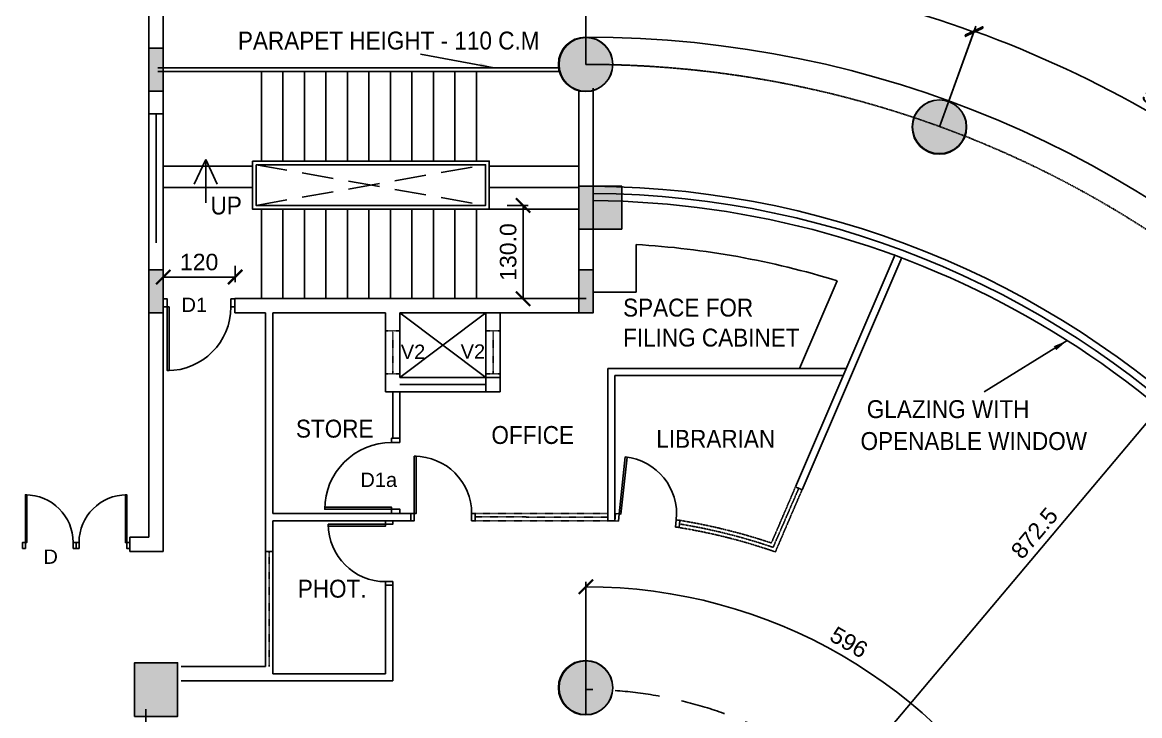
# Model space of a CAD drawing. Extents: x 53439 to 79867, y -144071 to -73305.
# Drawn here: x 69853 to 71413, y -124980 to -124012 of the extents above; entities that cross this region are included whole.
import ezdxf

# ---------------------------------------------------------------- set-up
doc = ezdxf.new("R2010")
doc.units = 0
doc.header["$LTSCALE"] = 0.1
doc.header["$MEASUREMENT"] = 0
doc.header["$PDMODE"] = 35
doc.header["$PDSIZE"] = -0.8
doc.linetypes.add('CENTER2', pattern=[1.125, 0.75, -0.125, 0.125, -0.125])
doc.linetypes.add('HIDDEN', pattern=[0.375, 0.25, -0.125])
doc.layers.get('0').update_dxf_attribs({"linetype": 'CONTINUOUS'})
doc.layers.get('DEFPOINTS').update_dxf_attribs({"linetype": 'CONTINUOUS'})
for name, color, linetype in [('COR_HA', 40, 'CONTINUOUS'), ('DOOR', 30, 'CONTINUOUS'), ('HAT', 253, 'CONTINUOUS'), ('LAYER4', 130, 'CONTINUOUS'), ('S_USS_RBM', 7, 'HIDDEN'), ('STAIR', 142, 'CONTINUOUS'), ('STEEL', 1, 'CONTINUOUS'), ('TEXT', 7, 'CONTINUOUS'), ('TEXT-3', 130, 'CONTINUOUS'), ('THIN_HA', 253, 'CONTINUOUS'), ('TXT', 4, 'CONTINUOUS'), ('WALL', 6, 'CONTINUOUS'), ('WIN', 102, 'CONTINUOUS')]:
    doc.layers.add(name, color=color, linetype=linetype)
doc.styles.add('1MM', font='arial.ttf')
doc.styles.add('DIM', font='arial.ttf', dxfattribs={"width": 0.7, "height": 1})
doc.styles.add('DUTCH', font='arial.ttf')
doc.dimstyles.new('KRI', dxfattribs={"dimtxt": 23, "dimasz": 20, "dimexe": 7, "dimexo": 0, "dimgap": 9, "dimtad": 1, "dimdec": 1, "dimzin": 1, "dimtxsty": '1MM', "dimblk": 'ARCHTICK', "dimcen": 0.5, "dimclrd": 252, "dimclre": 252, "dimclrt": 7, "dimaunit": 1, "dimadec": 8, "dimazin": 3, "dimtfac": 1, "dimtdec": 1, "dimtmove": 0, "dimatfit": 3})

# ---------------------------------------------------------------- blocks, each defined once
blk = doc.blocks.new('A$C764D24B9')
at = {"layer": 'DOOR'}
for points in [[(0.056, 0.111), (0.083, 0.111), (0.083, 1), (0.056, 1)], [(0, 0), (0.056, 0), (0.056, 0.111), (0, 0.111)], [(0.944, 0), (1, 0), (1, 0.111), (0.944, 0.111)]]:
    blk.add_lwpolyline(points, close=True, dxfattribs=at)
blk.add_arc((0.056, 0.111), 0.889, 0, 90, dxfattribs=at)
blk = doc.blocks.new('_ARCHTICK')
at = {"layer": 'WALL', "color": 0, "const_width": 0.15}
blk.add_lwpolyline([(-0.5, -0.5), (0.5, 0.5)], dxfattribs=at)
blk = doc.blocks.new('*D17')
at = {"layer": 'DEFPOINTS', "color": 0, "linetype": 'CONTINUOUS', "ltscale": 0.1}
for p in [(71004.9, -123972.9), (70639.9, -124070.8, 0), (71133.2, -124157.8, 0), (70639.9, -125513.3, 0)]:
    blk.add_point(p, dxfattribs=at)
at = {"layer": 'LAYER4', "color": 252, "linetype": 'CONTINUOUS', "ltscale": 0.1}
for p, q in [((70639.9, -124070.8), (70639.9, -123923.2)), ((71133.2, -124157.8), (71183.7, -124019.1))]:
    blk.add_line(p, q, dxfattribs=at)
blk.add_arc((70639.9, -125513.3), 1583.1, 70, 90, dxfattribs=at)
at = {"layer": 'LAYER4', "color": 252, "linetype": 'CONTINUOUS', "ltscale": 0.1, "xscale": 20, "yscale": 20, "zscale": 20}
for p, rotation in [((70639.9, -123930.2), 180.0000000000203), ((71181.3, -124025.7), 340.0000000000078)]:
    blk.add_blockref('_ARCHTICK', p, dxfattribs=dict(at, rotation=rotation))
at = {"layer": 'LAYER4', "color": 7, "linetype": 'CONTINUOUS', "ltscale": 0.1, "insert": (70918.4, -123933.8), "char_height": 23, "attachment_point": 5, "rotation": 350, "style": '1MM'}
blk.add_mtext('503', dxfattribs=at)
blk = doc.blocks.new('*D18')
at = {"layer": 'DEFPOINTS', "color": 0, "linetype": 'CONTINUOUS', "ltscale": 0.1}
for p in [(71133.2, -124157.8, 0), (71510.7, -124189.3), (71567.1, -124408.3, 0), (70639.9, -125513.3, 0)]:
    blk.add_point(p, dxfattribs=at)
at = {"layer": 'LAYER4', "color": 252, "linetype": 'CONTINUOUS', "ltscale": 0.1}
for p, q in [((71133.2, -124157.8), (71184.2, -124017.6)), ((71567.1, -124408.3), (71663, -124294))]:
    blk.add_line(p, q, dxfattribs=at)
blk.add_arc((70639.9, -125513.3), 1584.7, 50, 70, dxfattribs=at)
at = {"layer": 'LAYER4', "color": 252, "linetype": 'CONTINUOUS', "ltscale": 0.1, "xscale": 20, "yscale": 20, "zscale": 20}
for p, rotation in [((71181.9, -124024.2), 160.0000000000032), ((71658.5, -124299.3), 319.9999999999937)]:
    blk.add_blockref('_ARCHTICK', p, dxfattribs=dict(at, rotation=rotation))
at = {"layer": 'LAYER4', "color": 7, "linetype": 'CONTINUOUS', "ltscale": 0.1, "insert": (71442.6, -124122.9), "char_height": 23, "attachment_point": 5, "rotation": 330, "style": '1MM'}
blk.add_mtext('503', dxfattribs=at)
blk = doc.blocks.new('*D19')
at = {"layer": 'DEFPOINTS', "color": 0, "linetype": 'CONTINUOUS', "ltscale": 0.1}
for p in [(71567.1, -124408.3, 0), (71907.8, -124569.3), (71889.1, -124792, 0), (70639.9, -125513.3, 0)]:
    blk.add_point(p, dxfattribs=at)
at = {"layer": 'LAYER4', "color": 252, "linetype": 'CONTINUOUS', "ltscale": 0.1}
for p, q in [((71567.1, -124408.3), (71660.5, -124297)), ((71889.1, -124792), (72014.9, -124719.4))]:
    blk.add_line(p, q, dxfattribs=at)
blk.add_arc((70639.9, -125513.3), 1580.8, 30, 50, dxfattribs=at)
at = {"layer": 'LAYER4', "color": 252, "linetype": 'CONTINUOUS', "ltscale": 0.1, "xscale": 20, "yscale": 20, "zscale": 20}
for p, rotation in [((71656, -124302.3), 139.9999999999638), ((72008.8, -124722.9), 300.0000000000132)]:
    blk.add_blockref('_ARCHTICK', p, dxfattribs=dict(at, rotation=rotation))
at = {"layer": 'LAYER4', "color": 7, "linetype": 'CONTINUOUS', "ltscale": 0.1, "insert": (71866.7, -124483.8), "char_height": 23, "attachment_point": 5, "rotation": 310, "style": '1MM'}
blk.add_mtext('503', dxfattribs=at)
blk = doc.blocks.new('*D21')
at = {"layer": 'DEFPOINTS', "color": 0, "linetype": 'CONTINUOUS', "ltscale": 0.1}
for p in [(71889.1, -124792), (72150.8, -125060.9), (72060.4, -125262.8), (70639.9, -125513.3)]:
    blk.add_point(p, dxfattribs=at)
at = {"layer": 'LAYER4', "color": 252, "linetype": 'CONTINUOUS', "ltscale": 0.1}
for p, q in [((71889.1, -124792), (72011.8, -124721.2)), ((72060.4, -125262.8), (72200, -125238.2))]:
    blk.add_line(p, q, dxfattribs=at)
blk.add_arc((70639.9, -125513.3), 1577.2, 10, 30, dxfattribs=at)
at = {"layer": 'LAYER4', "color": 252, "linetype": 'CONTINUOUS', "ltscale": 0.1, "xscale": 20, "yscale": 20, "zscale": 20}
for p, rotation in [((72005.7, -124724.7), 119.9999999999592), ((72193.1, -125239.4), 280.0000000000551)]:
    blk.add_blockref('_ARCHTICK', p, dxfattribs=dict(at, rotation=rotation))
at = {"layer": 'LAYER4', "color": 7, "linetype": 'CONTINUOUS', "ltscale": 0.1, "insert": (72141.4, -124966.8), "char_height": 23, "attachment_point": 5, "rotation": 290, "style": '1MM'}
blk.add_mtext('503', dxfattribs=at)
blk = doc.blocks.new('*D22')
at = {"layer": 'DEFPOINTS', "color": 0, "linetype": 'CONTINUOUS', "ltscale": 0.1}
for p in [(71568.6, -124409.5, 0), (71000.9, -125072.1), (71006.8, -125077.1)]:
    blk.add_point(p, dxfattribs=at)
at = {"layer": 'LAYER4', "color": 252, "linetype": 'CONTINUOUS', "ltscale": 0.1}
for p, q in [((71568.6, -124409.5), (71557.3, -124400)), ((71562.6, -124404.5), (71000.9, -125072.1)), ((71006.8, -125077.1), (70995.5, -125067.6))]:
    blk.add_line(p, q, dxfattribs=at)
at = {"layer": 'LAYER4', "color": 252, "linetype": 'CONTINUOUS', "ltscale": 0.1, "xscale": 20, "yscale": 20, "zscale": 20}
for p, rotation in [((71562.6, -124404.5), 49.92149634210417), ((71000.9, -125072.1), 229.9214963421041)]:
    blk.add_blockref('_ARCHTICK', p, dxfattribs=dict(at, rotation=rotation))
at = {"layer": 'LAYER4', "color": 7, "linetype": 'CONTINUOUS', "ltscale": 0.1, "insert": (71265.9, -124725), "char_height": 23, "attachment_point": 5, "rotation": 49.9215, "style": '1MM'}
blk.add_mtext('872.5', dxfattribs=at)
blk = doc.blocks.new('*D30')
at = {"layer": 'DEFPOINTS', "color": 0, "linetype": 'CONTINUOUS', "ltscale": 0.1}
for p in [(70639.9, -124943.3, 0), (71098.5, -124966.7), (71133.5, -125228.3, 0), (70639.9, -125513.3, 0)]:
    blk.add_point(p, dxfattribs=at)
at = {"layer": 'LAYER4', "color": 252, "linetype": 'CONTINUOUS', "ltscale": 0.1}
for p, q in [((70639.9, -124943.3), (70639.9, -124792.8)), ((71133.5, -125228.3), (71263.8, -125153))]:
    blk.add_line(p, q, dxfattribs=at)
blk.add_arc((70639.9, -125513.3), 713.5, 30, 90, dxfattribs=at)
at = {"layer": 'LAYER4', "color": 252, "linetype": 'CONTINUOUS', "ltscale": 0.1, "xscale": 20, "yscale": 20, "zscale": 20}
for p, rotation in [((70639.9, -124799.8), 179.9999999999997), ((71257.8, -125156.5), 299.9999999999877)]:
    blk.add_blockref('_ARCHTICK', p, dxfattribs=dict(at, rotation=rotation))
at = {"layer": 'LAYER4', "color": 7, "linetype": 'CONTINUOUS', "ltscale": 0.1, "insert": (71007, -124877.4), "char_height": 23, "attachment_point": 5, "rotation": 330, "style": '1MM'}
blk.add_mtext('596', dxfattribs=at)
blk = doc.blocks.new('Y54Y')
at = {"layer": 'COR_HA', "linetype": 'CONTINUOUS', "ltscale": 0.1}
blk.add_hatch(color=1, dxfattribs=at).paths.add_polyline_path([(-4795.471, -1150.953), (-4796.071, -1150.953), (-4796.071, -1151.553), (-4795.471, -1151.553)])
at = {"layer": 'COR_HA', "color": 1, "linetype": 'CONTINUOUS', "ltscale": 0.1}
for p, q in [((-4796.071, -1150.953), (-4795.471, -1150.953)), ((-4796.071, -1151.553), (-4796.071, -1150.953)), ((-4795.471, -1150.953), (-4795.471, -1151.553)), ((-4795.471, -1151.553), (-4796.071, -1151.553))]:
    blk.add_line(p, q, dxfattribs=at)
blk = doc.blocks.new('YTJ')
at = {"layer": 'THIN_HA', "color": 1, "linetype": 'CONTINUOUS', "rotation": 89.99999999985319}
blk.add_blockref('Y54Y', (-5957.475, 3657.151, 0), dxfattribs=at)
blk = doc.blocks.new('YTTU')
at = {"layer": 'THIN_HA', "linetype": 'CONTINUOUS', "ltscale": 0.1}
blk.add_hatch(color=2, dxfattribs=at).paths.add_polyline_path([(-6879.58, -1156.369), (-6878.83, -1156.369), (-6878.83, -1156.969), (-6879.58, -1156.969)])
at = {"layer": 'THIN_HA', "color": 2, "linetype": 'CONTINUOUS', "ltscale": 0.1}
blk.add_lwpolyline([(-6879.58, -1156.369), (-6878.83, -1156.369), (-6878.83, -1156.969), (-6879.58, -1156.969)], close=True, dxfattribs=at)
blk = doc.blocks.new('*D85')
at = {"layer": 'DEFPOINTS', "color": 0, "linetype": 'CONTINUOUS', "ltscale": 0.1}
for p in [(70530, -124267.7, -7.1), (70552.1, -124267.7), (70530, -124397.7)]:
    blk.add_point(p, dxfattribs=at)
at = {"layer": 'WALL', "color": 252, "linetype": 'CONTINUOUS', "ltscale": 0.1}
for p, q in [((70530, -124267.7), (70559.1, -124267.7)), ((70552.1, -124397.7), (70552.1, -124267.7)), ((70530, -124397.7), (70559.1, -124397.7))]:
    blk.add_line(p, q, dxfattribs=at)
at = {"layer": 'WALL', "color": 252, "linetype": 'CONTINUOUS', "ltscale": 0.1, "xscale": 20, "yscale": 20, "zscale": 20}
for p, rotation in [((70552.1, -124267.7), 90), ((70552.1, -124397.7), 270)]:
    blk.add_blockref('_ARCHTICK', p, dxfattribs=dict(at, rotation=rotation))
at = {"layer": 'WALL', "color": 7, "linetype": 'CONTINUOUS', "ltscale": 0.1, "insert": (70531.4, -124332.7), "char_height": 23, "attachment_point": 5, "rotation": 90, "style": '1MM'}
blk.add_mtext('130.0', dxfattribs=at)
blk = doc.blocks.new('*D40')
at = {"layer": 'DEFPOINTS', "color": 0, "linetype": 'CONTINUOUS', "ltscale": 0.1}
for p in [(70049.9, -124352.5), (70150.2, -124351.7), (70049.9, -124367.6)]:
    blk.add_point(p, dxfattribs=at)
at = {"layer": 'HAT', "color": 252, "ltscale": 0.1}
for p, q in [((70049.9, -124352.5), (70049.9, -124374.6)), ((70150.2, -124351.7), (70150.2, -124374.6)), ((70150.2, -124367.6), (70049.9, -124367.6))]:
    blk.add_line(p, q, dxfattribs=at)
at = {"layer": 'HAT', "color": 252, "linetype": 'CONTINUOUS', "ltscale": 0.1, "xscale": 20, "yscale": 20, "zscale": 20, "rotation": 180}
blk.add_blockref('_ARCHTICK', (70049.9, -124367.6), dxfattribs=at)
at = {"layer": 'HAT', "color": 252, "linetype": 'CONTINUOUS', "ltscale": 0.1, "xscale": 20, "yscale": 20, "zscale": 20}
blk.add_blockref('_ARCHTICK', (70150.2, -124367.6), dxfattribs=at)
at = {"layer": 'HAT', "color": 7, "linetype": 'CONTINUOUS', "ltscale": 0.1, "insert": (70100, -124346.8), "char_height": 23, "attachment_point": 5, "style": '1MM'}
blk.add_mtext('120', dxfattribs=at)

msp = doc.modelspace()

# ---------------------------------------------------------------- hatches: boundary and pattern name
at = {"layer": 'LAYER4', "linetype": 'CONTINUOUS', "ltscale": 0.1}
h = msp.add_hatch(color=7, dxfattribs=at)
edge = h.paths.add_edge_path()
edge.add_arc((70639.86, -124070.78), 37.5, 0, 360)
h = msp.add_hatch(color=7, dxfattribs=at)
edge = h.paths.add_edge_path()
edge.add_arc((70639.86, -124070.78), 37.5, 0, 360)
h = msp.add_hatch(color=7, dxfattribs=at)
edge = h.paths.add_edge_path()
edge.add_arc((71133.22, -124157.78), 37.5, 0, 360)
for points in [[(70029.87, -124417.66), (70029.87, -124357.66), (70049.87, -124357.66), (70049.87, -124417.66)], [(70629.86, -124417.66), (70629.86, -124357.66), (70649.86, -124357.66), (70649.86, -124417.66)]]:
    msp.add_hatch(color=256, dxfattribs=at).paths.add_polyline_path(points)
h = msp.add_hatch(color=7, dxfattribs=at)
edge = h.paths.add_edge_path()
edge.add_arc((70639.86, -124940.78), 37.5, 0, 360)
at = {"layer": 'THIN_HA', "linetype": 'CONTINUOUS', "ltscale": 0.1}
h = msp.add_hatch(color=2, dxfattribs=at)
edge = h.paths.add_edge_path()
edge.add_arc((70639.36, -124070.78), 38, 0, 360)
for points in [[(70029.86, -124048.29), (70049.86, -124048.29), (70049.86, -124108.29), (70029.86, -124108.29)], [(70029.86, -124357.66), (70049.86, -124357.66), (70049.86, -124417.66), (70029.86, -124417.66)], [(70629.86, -124357.66), (70649.86, -124357.66), (70649.86, -124417.66), (70629.86, -124417.66)]]:
    msp.add_hatch(color=2, dxfattribs=at).paths.add_polyline_path(points)
h = msp.add_hatch(color=2, dxfattribs=at)
edge = h.paths.add_edge_path()
edge.add_arc((71133.22, -124158.28), 38, 0, 360)
h = msp.add_hatch(color=2, dxfattribs=at)
edge = h.paths.add_edge_path()
edge.add_arc((70639.36, -124940.78), 38, 0, 360)

# ---------------------------------------------------------------- linework, layer by layer
at = {"layer": 'LAYER4', "color": 1, "linetype": 'HIDDEN', "ltscale": 1750}
for p, q in [((70179.42, -124267.66, -7.12), (70499.86, -124210.78, -7.12)), ((70179.42, -124210.78, -7.12), (70499.86, -124267.66, -7.12))]:
    msp.add_line(p, q, dxfattribs=at)
at = {"layer": 'LAYER4', "linetype": 'CONTINUOUS', "ltscale": 0.1}
for p, q in [((70500.31, -124517.66, 0.01), (70380.31, -124517.66, 0.01)), ((70025.5, -124970.71, -0.83), (70025.5, -125233.33, 1.37))]:
    msp.add_line(p, q, dxfattribs=at)
for points in [[(70601.69, -124075.78), (70042.36, -124075.78)], [(70602.7, -124080.78), (70042.36, -124080.78)], [(70500.31, -124417.66), (70380.31, -124507.66)], [(70380.31, -124417.66), (70500.31, -124507.66)]]:
    msp.add_lwpolyline(points, dxfattribs=at)
at = {"layer": 'LAYER4', "linetype": 'CONTINUOUS', "ltscale": 0.1, "elevation": -7.12}
msp.add_lwpolyline([(70029.87, -124417.66), (70029.87, -124357.66), (70049.87, -124357.66), (70049.87, -124417.66)], close=True, dxfattribs=at)
at = {"layer": 'LAYER4', "linetype": 'CONTINUOUS', "ltscale": 0.1}
msp.add_lwpolyline([(70629.86, -124417.66), (70629.86, -124357.66), (70649.86, -124357.66), (70649.86, -124417.66)], close=True, dxfattribs=at)
at = {"layer": 'LAYER4', "color": 7, "linetype": 'CONTINUOUS', "ltscale": 0.1}
for centre in [(70639.86, -124070.78, 0), (70639.86, -124070.78, 0), (71133.22, -124157.78, 0), (70639.86, -124940.78, 0)]:
    msp.add_circle(centre, 37.5, dxfattribs=at)
at = {"layer": 'LAYER4', "color": 1, "linetype": 'HIDDEN', "ltscale": 35}
msp.add_arc((70639.86, -125513.28, 0), 1442.5, 271.48751, 90, dxfattribs=at)
at = {"layer": 'LAYER4', "color": 1, "linetype": 'HIDDEN', "ltscale": 2500}
msp.add_arc((70639.86, -125513.28, 0), 570, 270, 90, dxfattribs=at)
at = {"layer": 'S_USS_RBM', "linetype": 'CONTINUOUS'}
msp.add_arc((70639.86, -125513.28, -0.38), 1480.5, 270.00004, 89.99996, dxfattribs=at)
at = {"layer": 'STAIR', "linetype": 'CONTINUOUS', "ltscale": 0.1}
for p, q in [((70186.94, -124205.78, -7.12), (70186.94, -124080.78)), ((70216.94, -124205.78, -7.12), (70216.94, -124080.78)), ((70246.94, -124205.78, -7.12), (70246.94, -124080.78)), ((70276.94, -124205.78, -7.12), (70276.94, -124080.78)), ((70306.94, -124205.78, -7.12), (70306.94, -124080.78)), ((70336.94, -124205.78, -7.12), (70336.94, -124080.78)), ((70366.94, -124205.78, -7.12), (70366.94, -124080.78)), ((70396.94, -124205.78, -7.12), (70396.94, -124080.78)), ((70426.94, -124205.78, -7.12), (70426.94, -124080.78)), ((70456.94, -124205.78, -7.12), (70456.94, -124080.78)), ((70486.94, -124205.78, -7.12), (70486.94, -124080.78)), ((70173.96, -124212.66), (70049.42, -124212.66)), ((70505.31, -124212.66), (70629.86, -124212.66)), ((70173.96, -124242.66), (70049.42, -124242.66)), ((70505.31, -124242.66), (70629.86, -124242.66)), ((70186.94, -124272.66, -7.12), (70186.94, -124397.66)), ((70216.94, -124272.66, -7.12), (70216.94, -124397.66)), ((70246.94, -124272.66, -7.12), (70246.94, -124397.66)), ((70276.94, -124272.66, -7.12), (70276.94, -124397.66)), ((70306.94, -124272.66, -7.12), (70306.94, -124397.66)), ((70336.94, -124272.66, -7.12), (70336.94, -124397.66)), ((70366.94, -124272.66, -7.12), (70366.94, -124397.66)), ((70396.94, -124272.66, -7.12), (70396.94, -124397.66)), ((70426.94, -124272.66, -7.12), (70426.94, -124397.66)), ((70456.94, -124272.66, -7.12), (70456.94, -124397.66)), ((70486.94, -124272.66, -7.12), (70486.94, -124397.66)), ((70505.31, -124272.66), (70629.86, -124272.66))]:
    msp.add_line(p, q, dxfattribs=at)
at = {"layer": 'STAIR', "linetype": 'CONTINUOUS', "ltscale": 0.1, "elevation": -7.12}
for points in [[(70174.42, -124205.78), (70504.86, -124205.78), (70504.86, -124272.66), (70174.42, -124272.66)], [(70179.42, -124210.78), (70499.86, -124210.78), (70499.86, -124267.66), (70179.42, -124267.66)]]:
    msp.add_lwpolyline(points, close=True, dxfattribs=at)
at = {"layer": 'STEEL', "linetype": 'CENTER2', "ltscale": 0.1}
for p, q in [((70932.35, -124660.46), (70898.75, -124738.77)), ((70936.95, -124662.43), (70901.14, -124744.85)), ((70941.54, -124664.4), (70904.29, -124751.22)), ((70932.35, -124660.46), (70941.54, -124664.4)), ((70485.31, -124697.42, 2.95), (70670.31, -124697.66)), ((70670.31, -124702.66), (70485.31, -124702.38, 3.36)), ((70485.31, -124707.66, -6.82), (70670.31, -124707.65, 4.65)), ((70192.7, -124750.62), (70202.7, -124750.62)), ((70197.7, -124750.62), (70197.7, -124911.28, 0)), ((70899.54, -124749.64), (70899.56, -124749.59))]:
    msp.add_line(p, q, dxfattribs=at)
for radius, start, end in [(816, 71.51084, 81.11706), (811, 71.21439, 80.74544), (806, 70.85671, 81.0816), (811, 70.85671, 70.86114)]:
    msp.add_arc((70639.97, -125512.65), radius, start, end, dxfattribs=at)
at = {"layer": 'THIN_HA', "color": 2, "linetype": 'CONTINUOUS', "ltscale": 0.1, "elevation": 0}
for points in [[(70029.86, -124048.29), (70049.86, -124048.29), (70049.86, -124108.29), (70029.86, -124108.29)], [(70029.86, -124357.66), (70049.86, -124357.66), (70049.86, -124417.66), (70029.86, -124417.66)], [(70629.86, -124357.66), (70649.86, -124357.66), (70649.86, -124417.66), (70629.86, -124417.66)]]:
    msp.add_lwpolyline(points, close=True, dxfattribs=at)
at = {"layer": 'THIN_HA', "color": 2, "linetype": 'CONTINUOUS', "ltscale": 0.1}
for centre in [(70639.36, -124070.78, 0), (71133.22, -124158.28, 0), (70639.36, -124940.78, 0)]:
    msp.add_circle(centre, 38, dxfattribs=at)
at = {"layer": 'TXT', "linetype": 'CENTER2', "ltscale": 0.1}
for p, q in [((70380.31, -124442.68, 0.01), (70360.31, -124442.68, 0.01)), ((70370.31, -124442.68, 0.01), (70370.31, -124502.68, 0.01)), ((70500.31, -124442.68, 0.01), (70520.31, -124442.68, 0.01)), ((70510.31, -124442.68, 0.01), (70510.31, -124502.68, 0.01)), ((70380.31, -124502.68, 0.01), (70360.31, -124502.68, 0.01)), ((70500.31, -124502.68, 0.01), (70520.31, -124502.68, 0.01))]:
    msp.add_line(p, q, dxfattribs=at)
at = {"layer": 'WALL', "linetype": 'CONTINUOUS', "ltscale": 0.1}
for p, q in [((70029.86, -124730.78), (70029.86, -123978.48)), ((70049.86, -124730.78), (70049.86, -123978.48)), ((70049.86, -124750.62), (70049.86, -124060.78)), ((70649.86, -124103.86, 0), (70649.86, -124417.66, 0)), ((70649.86, -124103.86, 0), (70649.86, -124417.66, 0)), ((70029.87, -124107.87, -7.12), (70029.87, -124139.97, -7.12)), ((70049.87, -124107.87, -7.12), (70049.87, -124139.97, -7.12)), ((70629.86, -124357.66), (70629.86, -124107.58)), ((70049.87, -124139.97), (70029.87, -124139.97)), ((70029.87, -124139.97), (70049.87, -124139.97)), ((70109.29, -124203.68), (70093.29, -124237.78)), ((70109.29, -124263.83), (70109.29, -124203.68)), ((70109.29, -124203.68), (70125.29, -124237.78)), ((70029.87, -124319.97, -7.12), (70029.87, -124417.66, -7.12)), ((70049.87, -124411.82, -7.12), (70049.87, -124319.97, -7.12)), ((70049.87, -124319.97, -7.12), (70049.87, -124417.66, -7.12)), ((71071.45, -124336.28, 0), (70932.35, -124660.46)), ((71080.64, -124340.22, 0), (70941.54, -124664.4)), ((70149.86, -124397.66, 0), (70149.86, -124417.66, 0)), ((70149.86, -124397.66, 0.01), (70360.31, -124397.66, 0.01)), ((70520.31, -124397.66, 0), (70360.31, -124397.66, 0.01)), ((70640.31, -124397.66, 0), (70520.31, -124397.66, 0)), ((70049.87, -124417.66, -7.12), (70029.87, -124417.66, -7.12)), ((70150.17, -124417.66), (70192.7, -124417.66)), ((70192.7, -124417.66), (70192.7, -124541.68)), ((70192.7, -124417.66, 0), (70192.7, -124697.66, 0)), ((70360.31, -124417.66), (70202.7, -124417.66)), ((70202.7, -124417.66), (70202.7, -124541.68)), ((70202.7, -124417.66), (70360.31, -124417.66)), ((70360.31, -124417.66, 0.01), (70202.7, -124417.66, 0.01)), ((70202.7, -124417.66, 0.01), (70202.7, -124517.66, 0.01)), ((70202.7, -124417.66, 0.01), (70360.31, -124417.66, 0.01)), ((70202.7, -124417.66), (70202.7, -124697.66)), ((70360.31, -124527.66, 0), (70360.31, -124417.66, 0)), ((70360.31, -124517.66, 0.01), (70360.31, -124417.66, 0.01)), ((70380.31, -124417.66, 0), (70380.31, -124507.66, 0)), ((70505.31, -124417.66, 0), (70380.31, -124417.66, 0)), ((70520.31, -124417.66, 0), (70380.31, -124417.66, 0)), ((70630.04, -124417.66, 0), (70494.42, -124417.66, 0)), ((70500.31, -124417.66, 0), (70500.31, -124527.66, 0)), ((70520.31, -124417.66, 0), (70520.31, -124417.66, 0)), ((70520.31, -124417.66, 0), (70520.31, -124527.66, 0)), ((70630.04, -124417.66, 0), (70520.31, -124417.66, 0)), ((70640.31, -124417.66, 0), (70520.31, -124417.66, 0)), ((70520.31, -124417.66), (70520.31, -124417.66)), ((70640.31, -124417.66, 0), (70649.86, -124417.66, 0)), ((70640.31, -124417.66, 0), (70640.31, -124417.66, 0)), ((70520.31, -124507.66, 0), (70380.31, -124507.66, 0)), ((70670.31, -124495, 0), (70670.31, -124707.66)), ((70670.31, -124495, 0), (71003.35, -124495, 0)), ((70680.31, -124505, 0), (70680.31, -124707.66, 0)), ((70680.31, -124505, 0), (70999.06, -124505, 0)), ((70520.31, -124527.66, 0), (70360.31, -124527.66, 0)), ((70370.29, -124527.68), (70370.29, -124592.66)), ((70380.31, -124527.7, 0), (70380.31, -124598.49, 0)), ((70380.31, -124691.82, 0), (70380.31, -124697.66, 0)), ((70192.7, -124697.66, 0), (70192.7, -124911.28, 0)), ((70202.7, -124697.66), (70395.31, -124697.66, 0)), ((70202.7, -124707.66), (70202.7, -124921.28)), ((70202.7, -124707.66), (70395.31, -124707.66, -9.79)), ((70395.31, -124697.66), (70395.31, -124707.66, 0.82)), ((70485.31, -124697.66, 2.97), (70485.31, -124707.66, 3.79)), ((70670.31, -124707.66), (70680.31, -124707.66)), ((70003.25, -124750.62), (70003.25, -124730.78)), ((70029.86, -124730.78), (70003.25, -124730.78)), ((70003.25, -124750.62), (70003.25, -124730.78)), ((70029.86, -124730.78), (70010.75, -124730.78)), ((70003.25, -124750.62), (70029.86, -124750.62)), ((70003.25, -124750.62), (70049.86, -124750.62)), ((70360.29, -124797.66, 0.19), (70360.29, -124921.28)), ((70360.29, -124797.66, 0.19), (70370.29, -124797.66, -8.33)), ((70370.29, -124797.66, 0.19), (70370.29, -124931.28)), ((70074.86, -124911.28, 0), (70192.7, -124911.28, 0)), ((70639.86, -124903.28, 0), (70639.86, -124978.28, 0)), ((70202.7, -124921.28), (70360.29, -124921.28)), ((70074.86, -124931.28, 0), (70202.7, -124931.28, 0)), ((70202.7, -124931.28), (70370.29, -124931.28))]:
    msp.add_line(p, q, dxfattribs=at)
for points in [[(70192.7, -124417.66), (70149.86, -124417.66)], [(70445.04, -124417.66), (70380.31, -124417.66)], [(70460.04, -124417.66), (70380.31, -124417.66)]]:
    msp.add_lwpolyline(points, dxfattribs=at)
at = {"layer": 'WIN'}
for p, q in [((70029.87, -124319.97), (70029.87, -124139.97)), ((70039.87, -124319.97), (70039.87, -124139.97)), ((70049.87, -124319.97), (70049.87, -124139.97))]:
    msp.add_line(p, q, dxfattribs=at)
at = {"layer": 'WIN', "color": 4, "linetype": 'CONTINUOUS', "ltscale": 0.1}
msp.add_line((70486.94, -124272.66, -7.12), (70486.94, -124397.66), dxfattribs=at)
at = {"layer": 'WIN', "color": 34}
for p, q in [((70709.86, -124322.21, 0), (70709.86, -124388.78, 0)), ((70990.47, -124372.86, 0), (70938.06, -124495, 0)), ((70649.59, -124388.78, 1.15), (70709.86, -124388.78, 1.15))]:
    msp.add_line(p, q, dxfattribs=at)
at = {"layer": 'WIN'}
for radius, start, end in [(1272.5, 270.45027, 89.54973), (1262.5, 270.45383, 89.54617), (1252.5, 269.54254, 89.54617)]:
    msp.add_arc((70639.86, -125513.28, 0), radius, start, end, dxfattribs=at)
at = {"layer": 'WIN', "color": 34}
msp.add_arc((70639.86, -125512.65, 0), 1192.5, 72.90166, 86.63479, dxfattribs=at)

# ---------------------------------------------------------------- block references
at = {"layer": 'THIN_HA', "color": 2, "linetype": 'CONTINUOUS', "xscale": 100, "yscale": 100, "zscale": 100}
msp.add_blockref('YTJ', (551282.03, -10408.87), dxfattribs=at)
at = {"layer": 'THIN_HA', "color": 2, "linetype": 'CONTINUOUS', "xscale": 100, "yscale": 100, "zscale": 100, "rotation": 90}
msp.add_blockref('YTTU', (-45627.06, 562977.19, 0), dxfattribs=at)
at = {"layer": 'WALL', "linetype": 'CONTINUOUS', "ltscale": 0.1, "extrusion": (0, 0, -1), "xscale": 100, "yscale": 100, "zscale": -100.0000000014551, "rotation": 180}
msp.add_blockref('A$C764D24B9', (-70049.86, -124398.21, 0), dxfattribs=at)
at = {"layer": 'WALL', "linetype": 'CONTINUOUS', "ltscale": 0.1, "xscale": 105, "yscale": 105, "zscale": 105, "rotation": 90}
msp.add_blockref('A$C764D24B9', (70380.31, -124697.66, 0), dxfattribs=at)
at = {"layer": 'WALL', "linetype": 'CONTINUOUS', "ltscale": 0.1, "extrusion": (-0.037514, -8.2977e-15, 0.999296), "xscale": 90.06339557521873, "yscale": 90.06339557521873, "zscale": 90.06339557521873, "rotation": 89.99999999991329}
msp.add_blockref('A$C764D24B9', (124707.66, 70345.76, -2640.81), dxfattribs=at)
at = {"layer": 'WALL', "linetype": 'CONTINUOUS', "ltscale": 0.1, "extrusion": (-0.000208015, -0.001968, 0.999998), "xscale": 90.06339557521801, "yscale": 90.06339557521801, "zscale": 90.06339557521801, "rotation": 353.9710118901643}
msp.add_blockref('A$C764D24B9', (70680.31, -124707.45, 230.74), dxfattribs=at)
at = {"layer": 'WALL', "linetype": 'CONTINUOUS', "ltscale": 0.1, "extrusion": (0, 0, -1), "xscale": -75.00000000116415, "yscale": 75.0000000010914, "zscale": -75.00000000116415}
msp.add_blockref('A$C764D24B9', (-69853.25, -124746.45), dxfattribs=at)
msp.add_blockref('A$C764D24B9', (-69853.25, -124746.45), dxfattribs=at)
at = {"layer": 'WALL', "linetype": 'CONTINUOUS', "ltscale": 0.1, "xscale": -75.00000000116415, "yscale": 75.0000000010914, "zscale": 75.00000000109135}
msp.add_blockref('A$C764D24B9', (70003.25, -124746.45), dxfattribs=at)
msp.add_blockref('A$C764D24B9', (70003.25, -124746.45), dxfattribs=at)
at = {"layer": 'WALL', "linetype": 'CONTINUOUS', "ltscale": 0.1, "extrusion": (-1.00883e-13, 0.037514, 0.999296), "xscale": -90.06339557521873, "yscale": 90.06339557521873, "zscale": 90.06339557521895, "rotation": 270.0000000000867}
msp.add_blockref('A$C764D24B9', (-70370.29, 124619.76, -4681.48), dxfattribs=at)

# ---------------------------------------------------------------- texts
at = {"style": 'DIM'}
for s, p in [('D1', (70075.42, -124416.32)), ('V2', (70381.47, -124481.95, 0.01)), ('V2', (70465.02, -124481.54, 0.01)), ('D1a', (70325.04, -124660.56, 9.21)), ('D', (69882.68, -124767.87, 0))]:
    msp.add_text(s, height=20, dxfattribs=at).set_placement(p)
at = {"layer": 'TEXT', "style": 'DUTCH', "width": 0.9}
for s, p in [('UP', (70115.96, -124280.23)), ('SPACE FOR ', (70691.7, -124422.73, 9.72)), ('FILING CABINET', (70691.7, -124464.59, 9.72)), (' GLAZING WITH', (71023.16, -124564.44)), ('STORE', (70235.11, -124591.69, 9.72)), ('OFFICE', (70507.95, -124600.53, 8.57)), ('LIBRARIAN', (70738.07, -124605.9, 8.57)), ('OPENABLE WINDOW', (71023.16, -124608.96)), ('PHOT.', (70237.69, -124815.03, 9.72))]:
    msp.add_text(s, height=25, dxfattribs=at).set_placement(p)
at = {"layer": 'TEXT-3', "color": 1, "style": 'DUTCH', "width": 0.9}
msp.add_text('PARAPET HEIGHT - 110 C.M', height=25, dxfattribs=at).set_placement((70154.17, -124050.01))

# ---------------------------------------------------------------- dimensions: what is measured, and where the dimension line sits
at = {"layer": 'HAT', "linetype": 'CONTINUOUS', "ltscale": 0.1}
dim = msp.add_linear_dim(base=(70049.86, -124367.55), p1=(70150.17, -124351.73), p2=(70049.86, -124352.52), text='120', dimstyle='KRI', override={"dimfxl": 0}, dxfattribs=at)
dim.commit()
dim.dimension.update_dxf_attribs({"geometry": '*D40', "text_midpoint": (70100.02, -124346.81)})
at = {"layer": 'LAYER4', "color": 120, "linetype": 'CONTINUOUS', "ltscale": 0.1}
for base, p1, p2, text, picture, middle in [((71004.94, -123972.86, 0), (71133.22, -124157.78, 0), (70639.86, -124070.78, 0), '503', '*D17', (70918.36, -123933.8, 0)), ((71510.66, -124189.29, 0), (71567.08, -124408.26, 0), (71133.22, -124157.78, 0), '503', '*D18', (71442.58, -124122.93, 0)), ((71907.83, -124569.31, 0), (71889.1, -124792.03, 0), (71567.08, -124408.26, 0), '503', '*D19', (71866.7, -124483.84, 0)), ((72150.78, -125060.94, 0), (72060.44, -125262.79, 0), (71889.1, -124792.03, 0), '503', '*D21', (72141.43, -124966.76, 0)), ((71098.48, -124966.72, 0), (71133.49, -125228.28, 0), (70639.86, -124943.28, 0), '596', '*D30', (71006.97, -124877.42, 0))]:
    dim = msp.add_angular_dim_3p(base=base, center=(70639.86, -125513.28, 0), p1=p1, p2=p2, text=text, dimstyle='KRI', dxfattribs=at)
    dim.commit()
    dim.dimension.update_dxf_attribs({"geometry": picture, "text_midpoint": middle})
dim = msp.add_aligned_dim(p1=(71568.59, -124409.53, 0), p2=(71006.84, -125077.14, 0), distance=-7.78, dimstyle='KRI', dxfattribs=at)
dim.commit()
dim.dimension.update_dxf_attribs({"geometry": '*D22', "text_midpoint": (71265.89, -124724.97, 0)})
at = {"layer": 'WALL', "linetype": 'CONTINUOUS', "ltscale": 0.1}
dim = msp.add_linear_dim(base=(70552.14, -124267.66), p1=(70529.98, -124397.66), p2=(70529.98, -124267.66, -7.12), angle=90, dimstyle='KRI', dxfattribs=at)
dim.commit()
dim.dimension.update_dxf_attribs({"geometry": '*D85', "text_midpoint": (70531.39, -124332.66)})

# ---------------------------------------------------------------- leaders
at = {"layer": 'HAT', "color": 5, "linetype": 'CONTINUOUS', "ltscale": 0.1}
msp.add_leader([(71311.63, -124456.36, 0), (71195.58, -124527.57, 0)], dimstyle='KRI', override={"dimgap": 9, "dimtad": 0, "dimfxl": 0}, dxfattribs=at)
at = {"layer": 'WALL', "linetype": 'CONTINUOUS', "ltscale": 0.1}
msp.add_leader([(70511.68, -124075.78), (70409.1, -124056.64)], dimstyle='KRI', override={"dimgap": 9, "dimtad": 0}, dxfattribs=at)

doc.saveas('drawing.dxf')
